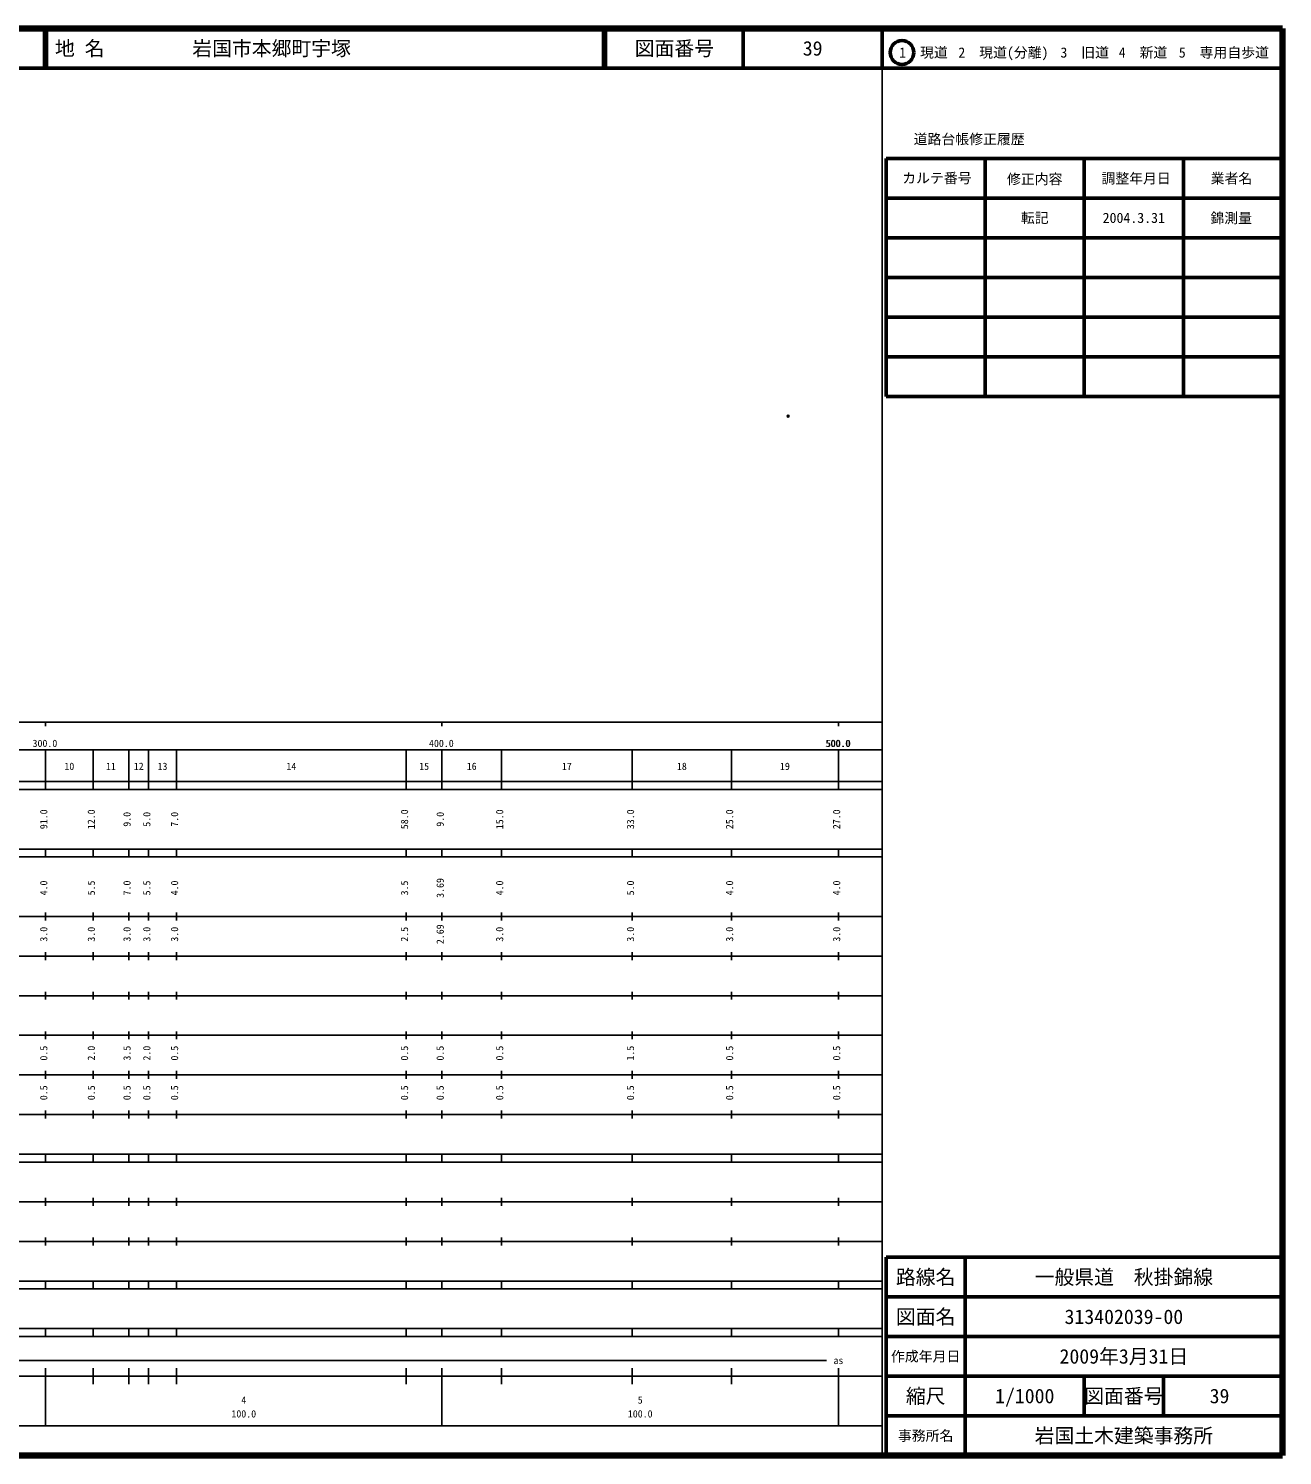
# Model space of a CAD drawing. Units: millimetres on the paper. Extents: x 40 to 680, y 20 to 380.
# Drawn here: x 363.7 to 680, y 20 to 380 of the extents above; entities that cross this region are included whole.
import ezdxf
from ezdxf.enums import TextEntityAlignment as Align

# ---------------------------------------------------------------- set-up
doc = ezdxf.new("R2010")
doc.units = ezdxf.units.MM
doc.header["$PDMODE"] = 32
doc.header["$PDSIZE"] = 0.5
doc.layers.add('M-OTRS', color=6, linetype='Continuous')
doc.layers.add('M-TTL-TXT', color=7, linetype='Continuous')
for name, color, linetype, lineweight in [('M-TTL', 2, 'Continuous', 140), ('M-TTL-BAND', 7, 'Continuous', 25), ('M-TTL-FRAM', 2, 'Continuous', 50), ('M-TTL-LINE', 7, 'Continuous', 50)]:
    doc.layers.add(name, color=color, linetype=linetype, lineweight=lineweight)
doc.styles.add('ＭＳ ゴシック', font='')
doc.styles.get('ＭＳ ゴシック').set_extended_font_data('MS Gothic')

msp = doc.modelspace()

# ---------------------------------------------------------------- linework, layer by layer
at = {"layer": 'M-OTRS'}
msp.add_point((555.3, 282.219), dxfattribs=at)
at = {"layer": 'M-TTL'}
for p, q in [((680, 380), (40, 380)), ((680, 20), (680, 380)), ((40, 20), (680, 20))]:
    msp.add_line(p, q, dxfattribs=at)
at = {"layer": 'M-TTL-BAND'}
for p, q in [((579, 20), (579, 370)), ((40, 205), (579, 205)), ((368, 205), (368, 204)), ((468, 205), (468, 204)), ((568, 205), (568, 204)), ((68, 198), (579, 198)), ((368, 188), (368, 198)), ((380, 188), (380, 198)), ((389, 188), (389, 198)), ((394, 188), (394, 198)), ((401, 188), (401, 198)), ((459, 188), (459, 198)), ((468, 188), (468, 198)), ((483, 188), (483, 198)), ((516, 188), (516, 198)), ((541, 188), (541, 198)), ((568, 188), (568, 198)), ((40, 190), (579, 190)), ((40, 188), (579, 188)), ((40, 173), (579, 173)), ((368, 171), (368, 173)), ((380, 171), (380, 173)), ((389, 171), (389, 173)), ((394, 171), (394, 173)), ((401, 171), (401, 173)), ((459, 171), (459, 173)), ((468, 171), (468, 173)), ((483, 171), (483, 173)), ((516, 171), (516, 173)), ((541, 171), (541, 173)), ((568, 171), (568, 173)), ((40, 171), (579, 171)), ((40, 156), (579, 156)), ((368, 155), (368, 157)), ((380, 155), (380, 157)), ((389, 155), (389, 157)), ((394, 155), (394, 157)), ((401, 155), (401, 157)), ((459, 155), (459, 157)), ((468, 155), (468, 157)), ((483, 155), (483, 157)), ((516, 155), (516, 157)), ((541, 155), (541, 157)), ((568, 155), (568, 157)), ((46, 146), (579, 146)), ((368, 145), (368, 147)), ((380, 145), (380, 147)), ((389, 145), (389, 147)), ((394, 145), (394, 147)), ((401, 145), (401, 147)), ((459, 145), (459, 147)), ((468, 145), (468, 147)), ((483, 145), (483, 147)), ((516, 145), (516, 147)), ((541, 145), (541, 147)), ((568, 145), (568, 147)), ((368, 135), (368, 137)), ((380, 135), (380, 137)), ((389, 135), (389, 137)), ((394, 135), (394, 137)), ((401, 135), (401, 137)), ((459, 135), (459, 137)), ((468, 135), (468, 137)), ((483, 135), (483, 137)), ((516, 135), (516, 137)), ((541, 135), (541, 137)), ((568, 135), (568, 137)), ((52, 136), (579, 136)), ((46, 126), (579, 126)), ((368, 125), (368, 127)), ((380, 125), (380, 127)), ((389, 125), (389, 127)), ((394, 125), (394, 127)), ((401, 125), (401, 127)), ((459, 125), (459, 127)), ((468, 125), (468, 127)), ((483, 125), (483, 127)), ((516, 125), (516, 127)), ((541, 125), (541, 127)), ((568, 125), (568, 127)), ((52, 116), (579, 116)), ((368, 115), (368, 117)), ((380, 115), (380, 117)), ((389, 115), (389, 117)), ((394, 115), (394, 117)), ((401, 115), (401, 117)), ((459, 115), (459, 117)), ((468, 115), (468, 117)), ((483, 115), (483, 117)), ((516, 115), (516, 117)), ((541, 115), (541, 117)), ((568, 115), (568, 117)), ((46, 106), (579, 106)), ((368, 105), (368, 107)), ((380, 105), (380, 107)), ((389, 105), (389, 107)), ((394, 105), (394, 107)), ((401, 105), (401, 107)), ((459, 105), (459, 107)), ((468, 105), (468, 107)), ((483, 105), (483, 107)), ((516, 105), (516, 107)), ((541, 105), (541, 107)), ((568, 105), (568, 107)), ((40, 96), (579, 96)), ((40, 94), (579, 94)), ((368, 94), (368, 96)), ((380, 94), (380, 96)), ((389, 94), (389, 96)), ((394, 94), (394, 96)), ((401, 94), (401, 96)), ((459, 94), (459, 96)), ((468, 94), (468, 96)), ((483, 94), (483, 96)), ((516, 94), (516, 96)), ((541, 94), (541, 96)), ((568, 94), (568, 96)), ((49, 84), (579, 84)), ((368, 83), (368, 85)), ((380, 83), (380, 85)), ((389, 83), (389, 85)), ((394, 83), (394, 85)), ((401, 83), (401, 85)), ((459, 83), (459, 85)), ((468, 83), (468, 85)), ((483, 83), (483, 85)), ((516, 83), (516, 85)), ((541, 83), (541, 85)), ((568, 83), (568, 85)), ((40, 74), (579, 74)), ((368, 73), (368, 75)), ((380, 73), (380, 75)), ((389, 73), (389, 75)), ((394, 73), (394, 75)), ((401, 73), (401, 75)), ((459, 73), (459, 75)), ((468, 73), (468, 75)), ((483, 73), (483, 75)), ((516, 73), (516, 75)), ((541, 73), (541, 75)), ((568, 73), (568, 75)), ((40, 64), (579, 64)), ((40, 62), (579, 62)), ((368, 62), (368, 64)), ((380, 62), (380, 64)), ((389, 62), (389, 64)), ((394, 62), (394, 64)), ((401, 62), (401, 64)), ((459, 62), (459, 64)), ((468, 62), (468, 64)), ((483, 62), (483, 64)), ((516, 62), (516, 64)), ((541, 62), (541, 64)), ((568, 62), (568, 64)), ((40, 52), (579, 52)), ((368, 50), (368, 52)), ((380, 50), (380, 52)), ((389, 50), (389, 52)), ((394, 50), (394, 52)), ((401, 50), (401, 52)), ((459, 50), (459, 52)), ((468, 50), (468, 52)), ((483, 50), (483, 52)), ((516, 50), (516, 52)), ((541, 50), (541, 52)), ((568, 50), (568, 52)), ((40, 50), (579, 50)), ((71, 44), (565, 44)), ((40, 40), (579, 40)), ((368, 27.5), (368, 42)), ((380, 38), (380, 42)), ((389, 38), (389, 42)), ((394, 38), (394, 42)), ((401, 38), (401, 42)), ((459, 38), (459, 42)), ((468, 27.5), (468, 42)), ((483, 38), (483, 42)), ((516, 38), (516, 42)), ((541, 38), (541, 42)), ((568, 27.5), (568, 42)), ((68, 27.5), (579, 27.5))]:
    msp.add_line(p, q, dxfattribs=at)
at = {"layer": 'M-TTL-FRAM'}
for p, q in [((580, 347.197), (580, 287.197)), ((580, 347.197), (680, 347.197)), ((580, 287.197), (680, 287.197)), ((680, 70), (580, 70)), ((580, 70), (580, 20))]:
    msp.add_line(p, q, dxfattribs=at)
at = {"layer": 'M-TTL-LINE'}
for p, q in [((367.75, 380), (367.75, 370)), ((368.25, 380), (368.25, 370)), ((508.747, 380), (508.747, 370)), ((509.247, 380), (509.247, 370)), ((543.997, 380), (543.997, 370)), ((579, 380), (579, 370)), ((40, 370), (680, 370)), ((605, 347.197), (605, 287.197)), ((630, 347.197), (630, 287.197)), ((655, 347.197), (655, 287.197)), ((580, 337.197), (680, 337.197)), ((580, 327.197), (680, 327.197)), ((580, 317.197), (680, 317.197)), ((580, 307.197), (680, 307.197)), ((580, 297.197), (680, 297.197)), ((600, 70), (600, 20)), ((680, 60), (580, 60)), ((680, 50), (580, 50)), ((680, 40), (580, 40)), ((630, 40), (630, 30)), ((650, 40), (650, 30)), ((680, 30), (580, 30))]:
    msp.add_line(p, q, dxfattribs=at)
msp.add_circle((584.031, 373.958), 3, dxfattribs=at)

# ---------------------------------------------------------------- texts
at = {"layer": 'M-TTL-BAND', "style": 'ＭＳ ゴシック'}
for s, p in [('300.0', (367.844, 198.195)), ('400.0', (467.844, 198.195)), ('500.0', (567.844, 198.195)), ('500.0', (568, 198.195)), ('10', (374, 192.405)), ('11', (384.5, 192.405)), ('12', (391.5, 192.405)), ('13', (397.5, 192.405)), ('14', (430, 192.405)), ('15', (463.5, 192.405)), ('16', (475.5, 192.405)), ('17', (499.5, 192.405)), ('18', (528.5, 192.405)), ('19', (554.5, 192.405)), ('as', (568, 42.5)), ('4', (418, 32.523)), ('5', (518, 32.523)), ('100.0', (418, 29.033)), ('100.0', (518, 29.033))]:
    msp.add_text(s, height=1.833, dxfattribs=at).set_placement(p, align=Align.BOTTOM_CENTER)
for s, p in [('91.0', (369, 180.5)), ('12.0', (381, 180.5)), ('9.0', (390, 180.5)), ('5.0', (395, 180.5)), ('7.0', (402, 180.5)), ('58.0', (460, 180.5)), ('9.0', (469, 180.5)), ('15.0', (484, 180.5)), ('33.0', (517, 180.5)), ('25.0', (542, 180.5)), ('27.0', (569, 180.5)), ('4.0', (369, 163.174)), ('5.5', (381, 163.174)), ('7.0', (390, 163.174)), ('5.5', (395, 163.174)), ('4.0', (402, 163.174)), ('3.5', (460, 163.174)), ('3.69', (469, 163.174)), ('4.0', (484, 163.174)), ('5.0', (517, 163.174)), ('4.0', (542, 163.174)), ('4.0', (569, 163.174)), ('3.0', (369, 151.5)), ('3.0', (381, 151.5)), ('3.0', (390, 151.5)), ('3.0', (395, 151.5)), ('3.0', (402, 151.5)), ('2.5', (460, 151.5)), ('2.69', (469, 151.5)), ('3.0', (484, 151.5)), ('3.0', (517, 151.5)), ('3.0', (542, 151.5)), ('3.0', (569, 151.5)), ('0.5', (369, 121.5)), ('2.0', (381, 121.5)), ('3.5', (390, 121.5)), ('2.0', (395, 121.5)), ('0.5', (402, 121.5)), ('0.5', (460, 121.5)), ('0.5', (469, 121.5)), ('0.5', (484, 121.5)), ('1.5', (517, 121.5)), ('0.5', (542, 121.5)), ('0.5', (569, 121.5)), ('0.5', (369, 111.5)), ('0.5', (381, 111.5)), ('0.5', (390, 111.5)), ('0.5', (395, 111.5)), ('0.5', (402, 111.5)), ('0.5', (460, 111.5)), ('0.5', (469, 111.5)), ('0.5', (484, 111.5)), ('0.5', (517, 111.5)), ('0.5', (542, 111.5)), ('0.5', (569, 111.5))]:
    msp.add_text(s, height=1.833, rotation=90, dxfattribs=at).set_placement(p, align=Align.BOTTOM_CENTER)
at = {"layer": 'M-TTL-TXT', "style": 'ＭＳ ゴシック'}
for s, p in [('地 名', (370.38, 375)), ('岩国市本郷町宇塚', (405.024, 375))]:
    msp.add_text(s, height=3.666, dxfattribs=at).set_placement(p, align=Align.MIDDLE_LEFT)
for s, height, p in [('図面番号', 3.666, (526.622, 375)), ('39', 3.666, (561.497, 375)), ('1\u3000現道', 2.566, (589.448, 373.958)), ('2\u3000現道(分離)', 2.566, (609.619, 373.958)), ('3\u3000旧道', 2.566, (630.121, 373.958)), ('4\u3000新道', 2.566, (644.824, 373.958)), ('5\u3000専用自歩道', 2.566, (665.228, 373.958)), ('道路台帳修正履歴', 2.566, (600.968, 352.113)), ('カルテ番号', 2.566, (592.839, 342.277)), ('修正内容', 2.566, (617.509, 342.023)), ('調整年月日', 2.566, (643.089, 342.197)), ('業者名', 2.566, (667.134, 342.197)), ('転記', 2.566, (617.5, 332.245)), ('2004.3.31', 2.566, (642.5, 332.245)), ('錦測量', 2.566, (667.077, 332.189)), ('路線名', 3.666, (590, 65)), ('路線名', 3.666, (590, 65)), ('一般県道\u3000秋掛錦線', 3.666, (640, 65)), ('図面名', 3.666, (590, 55)), ('図面名', 3.666, (590, 55)), ('313402039-00', 3.666, (640, 55)), ('2009年3月31日', 3.666, (640, 45)), ('作成年月日', 2.566, (590, 45)), ('作成年月日', 2.566, (590, 45)), ('縮尺', 3.666, (590, 35)), ('縮尺', 3.666, (590, 35)), ('1/1000', 3.666, (615, 35)), ('図面番号', 3.666, (640, 35)), ('図面番号', 3.666, (640, 35)), ('39', 3.666, (664.125, 35)), ('事務所名', 2.566, (590, 25)), ('事務所名', 2.566, (590, 25)), ('岩国土木建築事務所', 3.666, (640, 25))]:
    msp.add_text(s, height=height, dxfattribs=at).set_placement(p, align=Align.MIDDLE_CENTER)

doc.saveas('drawing.dxf')
